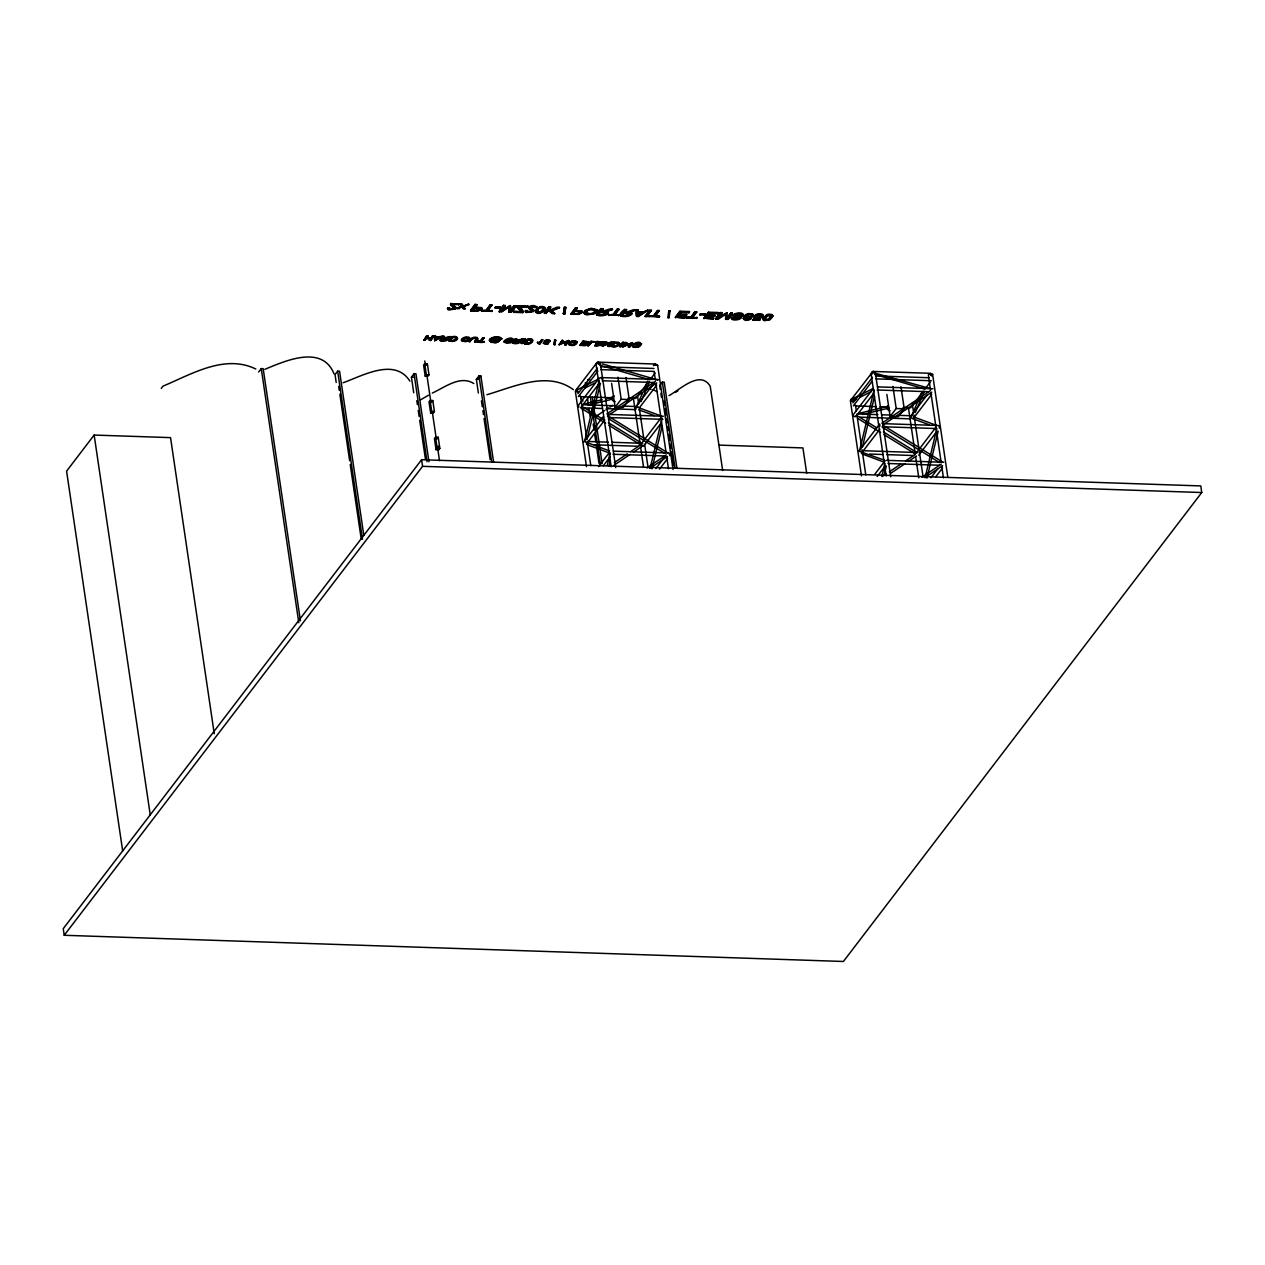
<?xml version="1.0" encoding="UTF-8"?>
<svg xmlns="http://www.w3.org/2000/svg" width="1265" height="1265" viewBox="0 0 1265 1265"><rect width="100%" height="100%" fill="white"/><g stroke="black" fill="none" stroke-linecap="round" stroke-linejoin="round"><path stroke-width="1.5" d="M468.588 339.099C468.588 336.063 462.943 337.455 462.5 339.779C462.421 343.542 470.153 338.767 467.576 341.107A3.321 1.391 -8.4 0 1 465.409 341.645L461.725 341.06L461.662 338.973L464.302 337.328L468.398 337.138A3.447 1.455 -8.4 0 1 469.489 337.629L469.805 339.004L468.588 339.099L469.805 339.004M598.709 364.209L598.408 362.138L596.938 362.596L576.271 389.652L576.571 391.739M852.531 400.989L852.278 398.507L853.053 399.266M931.008 375.389L930.708 373.302L872.961 371.451L850.966 399.93M543.397 343.527L545.341 340.918A2.878 1.218 -8.4 0 1 547.097 340.364L550.164 341.028M510.38 311.222L510.443 305.529L501.367 310.447L510.538 306.083L510.38 311.222C514.317 303.126 519.346 304.264 511.25 312.249L509.004 312.17L509.068 307.348M732.356 312.993L727.786 318.986L725.525 318.906L727.865 319.523C735.961 311.538 730.933 310.399 726.995 318.495L727.059 312.803L717.982 317.736L727.059 312.803M509.004 312.17L509.131 306.367C504.419 310.668 493.05 316.993 503.644 305.292L505.352 305.909L501.446 311M725.604 319.46L725.667 314.637M725.746 315.191L725.731 313.657L715.753 319.128L718.283 319.207L725.81 314.194M586.486 466.69L575.354 391.264L577.567 389.762L576.793 390M611.169 466.722L596.021 364.209L598.25 362.707L600.322 363.15L615.739 467.591M657.563 365.68L656.835 364.684L653.357 365.538M886.164 475.956L871.032 373.46L873.245 371.957L875.317 372.4L890.734 476.842M930.313 388.924L928.368 374.788M929.206 374.219L932.605 374.329L931.72 375.499M500.26 339.415L498.173 341.977A4.522 1.913 -8.4 0 1 496.307 342.483L491.231 342.372L489.46 340.427A6.894 2.91 -8.4 0 1 490.409 338.577C493.476 336.759 499.675 335.415 501.794 338.846L493.919 338.103A3.842 1.613 -8.4 0 0 492.243 338.641L490.599 341.265A4.57 1.929 -8.4 0 0 491.532 341.898A5.171 2.182 -8.4 0 0 493.129 342.246C498.853 345.092 500.323 335.304 496.876 341.566L491.911 340.048M435.555 340.222L435.571 337.692C442.133 335.652 434.875 342.341 435.603 338.894M637.86 315.301C648.85 307.442 636.754 319.365 638.05 314.147M637.94 315.855L638.003 309.814L633.907 309.672C620.087 313.989 624.562 313.957 633.986 310.225L638.003 309.814M554.054 344.159L554.75 339.953L555.588 339.985L554.956 344.744L554.054 344.159L554.956 344.744M554.133 344.713L554.75 339.953M563.399 313.562L564.443 307.237L565.708 307.284L564.728 314.147L563.399 313.562L564.728 314.147M563.478 314.099L564.443 307.237M670.055 310.795L669.074 317.657L667.841 317.61L668.805 310.747L670.15 311.332L668.805 310.747M554.876 344.191L555.588 339.985M564.633 313.594L565.708 307.284M764.55 319.381L767.618 315.744L771.318 316.187M543.776 307.98L543.76 308.96C536.708 319.191 534.668 305.466 543.776 308.217M462.579 340.332L465.314 338.15L468.588 338.656M584.762 440.663L599.12 380.607M586.992 439.572L600.448 383.263M607.279 465.394L609.967 454.135M609.066 466.168L610.41 460.539M650.621 466.216L661.832 419.3M651.949 468.872L662.275 425.704M859.757 449.913L874.115 389.857M862.445 446.94L874.542 396.261M881.831 476.51L884.978 463.37M884.061 475.419L886.306 466.026M925.616 475.466L936.827 428.55M926.96 478.123L938.171 431.191M763.301 315.333L759.98 317.673L755.426 317.452C751.631 322.828 768.266 318.132 754.889 319.08M598.329 363.988L598.503 362.739L598.013 363.387M595.483 310.399L593.585 313.246A4.317 1.818 -8.4 0 1 590.17 314.226L585.995 313.23L587.45 310.099A4.601 1.945 -8.4 0 1 589.806 309.15L594.123 309.087L595.562 310.953M596.637 363.624L596.938 362.596M669.833 455.637L669.533 453.566M871.933 371.847L872.249 373.934M931.704 375.926L931.388 373.855L929.237 373.776M939.405 428.123L939.104 426.052M495.848 341.534L495.896 340.554M496.876 341.566L497.509 338.735L500.244 339.621M454.293 337.123C460.476 336.601 455.02 342.024 451.589 340.649M619.882 343.447C619.724 348.381 604.464 348.239 614.047 342.009L618.885 342.325L619.961 344.001M754.968 319.634L755.426 317.452M532.027 310.289C530.114 313.941 526.114 309.213 525.307 311.174A3.574 1.502 -8.4 0 0 526.161 311.965L533.166 311.095A4.08 1.724 -8.4 0 0 533.719 310.052M576.951 390.205L577.283 389.272L576.271 389.652M577.71 392.213L578.042 391.264M597.633 363.15L597.95 362.217L599.104 362.676M654.922 365.079L655.254 364.13L656.013 364.889M642.715 446.324L643.047 445.391M853.037 400.515L852.262 401.527M854.998 416.897L855.33 415.948M872.629 372.4L872.961 371.451L874.7 372.985M760.028 319.808L753.181 320.298L754.225 316.63C756.264 318.037 764.645 316.408 759.806 314.432A2.451 1.028 -8.4 0 0 757.182 314.985L754.999 315.902L757.261 315.538A2.451 1.028 -8.4 0 1 759.885 314.985C764.977 315.886 756.423 319.982 755.758 316.582M753.181 320.298L754.225 316.63M743.314 318.321L746.224 315.001A4.317 1.818 -8.4 0 1 748.848 314.163L753.165 314.716M452.396 304.849L459.148 304.343L450.688 303.521L450.672 305.007L454.198 308.66L450.071 309.514L449.375 307.79L447.715 307.806L447.604 309.119A3.574 1.502 -8.4 0 0 448.474 309.909L455.479 309.04A4.08 1.724 -8.4 0 0 456.032 307.98L452.317 304.296L455.89 307.616M450.561 304.58L450.688 303.521M530.082 306.905L536.376 307.664C536.091 303.126 522.635 306.826 531.917 310.368M528.454 306.13L528.327 307.205L531.838 309.814C533.371 312.661 526.082 313.42 527.141 310.399M447.62 308.755L447.715 307.806M449.375 307.79C451.779 311.617 457.139 306.193 450.593 304.454M525.481 310.415L525.386 311.728A3.574 1.502 -8.4 0 0 526.24 312.518L533.261 311.649A4.08 1.724 -8.4 0 0 533.814 310.605L530.43 307.332M545.436 341.945L548.978 340.981L546.006 342.42A2.562 1.075 -8.4 0 1 545.357 342.23M636.232 407.536L642.367 393.368M643.901 389.826L647.727 380.986M640.976 401.574L649.404 382.109M912.002 415.015L921.964 391.992M915.196 412.596L924.399 391.359M743.298 315.096C743.63 310.779 729.921 314.099 734.649 315.649C746.287 312.408 741.243 317.689 732.087 317.673A3.447 1.455 -8.4 0 0 731.565 318.938C733.352 321.373 743.741 318.954 739.361 317.578C726.331 319.302 737.574 316.313 742.824 315.538M491.974 340.143L494.536 338.451L499.327 339.384A3.811 1.613 -8.4 0 1 498.663 340.585L493.05 341.692A5.171 2.182 -8.4 0 1 491.453 341.344A4.57 1.929 -8.4 0 1 490.52 340.712M873.024 372.622L931.214 388.814M550.085 340.823L545.595 342.23L547.002 340.222L549.026 340.728L545.515 341.677M753.371 315.127L750.161 317.262L744.879 317.389L745.923 319.492L750.967 318.796L745.844 318.938L744.753 317.989M597.207 310.621L593.38 313.673L587.071 314.305A5.961 2.514 -8.4 0 1 584.098 312.392A9.266 3.906 -8.4 0 1 585.426 310.257L591.261 308.249L597.207 309.83L596.827 312.044L594.85 313.625L587.15 314.858A5.961 2.514 -8.4 0 1 584.177 312.945M461.425 340.111L463.907 338.04L468.477 337.692A3.447 1.455 -8.4 0 1 469.584 338.182L469.837 338.704M505.557 341.408C506.237 339.194 512.657 338.593 511.708 340.728L508.862 341.107L512.436 341.234C515.74 332.916 494.694 343.78 509.779 342.356C516.926 342.704 493.982 344.08 509.305 339.036M500.213 339.779L499.438 340.696A4.791 2.024 -8.4 0 1 498.094 341.423A4.522 1.913 -8.4 0 1 496.228 341.945M543.681 308.423C534.462 319.824 537.072 302.114 543.855 308.534M544.994 342.04A2.562 1.075 -8.4 0 1 544.756 341.803C542.685 346.009 553.738 342.973 544.345 342.736M544.503 342.878L544.756 341.803M744.974 317.942L745.37 316.598M771.128 316.06L768.14 319.239L764.566 319.175M595.356 310.89L593.506 312.692A4.317 1.818 -8.4 0 1 590.091 313.673L585.916 312.676L587.529 310.652A4.601 1.945 -8.4 0 1 589.885 309.704L595.499 310.526M619.755 343.843L616.909 345.851L610.995 346.009M214.259 733.747L170.538 437.627L94.148 435.065L66.586 471.133L122.689 851.013M161.287 388.339L162.948 386.173C191.474 374.25 224.648 353.836 255.799 369.016M258.645 372.021L261.27 368.605L263.183 368.668L300.422 620.815M363.814 535.427L339.573 371.23L337.66 371.167L335.035 374.598L336.19 382.41M429.357 340.443C432.994 336.348 427.175 340.554 430.48 340.491C434.274 337.755 433.579 333.375 430.97 338.34L426.147 338.103L424.961 340.301L423.854 340.269L426.827 335.715C430.226 335.763 423.807 340.301 427.934 335.763M423.854 340.269L426.827 335.715M424.961 340.301L426.147 338.103M430.97 338.34L432.33 335.905M430.48 340.491L433.452 335.937M459.069 303.806L458.61 305.055M413.734 392.798L411.425 377.16L414.05 373.728L415.964 373.808L428.946 461.757M446.276 338.783C457.867 334.798 443.05 337.629 447.573 339.067A2.23 0.933 -8.4 0 1 447.984 339.558C445.501 342.451 434.828 341.835 443.209 336.269C446.577 336.269 440.426 340.649 444.331 336.3M440.236 340.807L443.209 336.269M441.611 339.858L442.624 338.53C456.048 337.85 430.495 343.843 447.905 339.004A2.23 0.933 -8.4 0 0 447.494 338.514L446.197 338.229M441.706 340.411L442.624 338.53M424.692 363.688L423.585 365.126L425.214 376.164L427.886 376.258L428.993 374.804L427.364 363.782L424.692 363.688L426.321 374.725L425.214 376.164M426.258 365.221L427.364 363.782M470.58 310.336L475.15 304.343L476.921 304.944L475.055 307.379L481.617 308.138A4.08 1.724 -8.4 0 1 481.886 309.103L478.36 310.969L470.659 310.874L479.119 310.273L481.807 308.549A4.08 1.724 -8.4 0 0 481.538 307.601L475.055 307.379M470.659 310.874L475.15 304.343M451.732 336.553C443.114 342.135 455.922 343.021 457.645 338.546C456.428 334.292 448.933 336.885 448.759 341.107M472.794 309.672L474.438 307.537C484.432 306.731 477.111 311.364 472.873 310.225C478.597 312.455 483.578 306.747 474.517 308.091L472.873 310.225M474.976 306.826L476.842 304.391M450.229 340.665L452.491 337.059L450.229 340.665C454.23 342.72 459.78 336.379 452.57 337.613M492.117 310.874L481.443 310.7L486.171 310.131L490.203 304.849L491.879 304.897L487.926 310.731L492.117 310.874L487.926 310.731M481.522 311.253L481.981 309.988M482.076 310.542L486.25 310.684L490.203 304.849M487.847 310.178L491.879 304.897M491.579 311.585L492.038 310.32M469.03 341.234C470.406 337.961 474.011 336.49 477.3 337.565C479.546 340.159 471.26 344.76 476.336 339.115C476.241 333.992 466.738 343.621 470.153 341.265M495.058 307.616L500.402 307.031L499.928 308.328L495.058 307.616L500.402 307.031M469.125 341.787C469.473 336.601 482.677 336.395 475.767 342.009M495.137 308.154L495.627 306.873M470.232 341.819C470.359 337.328 481.143 337.043 474.644 341.977M430.116 400.452L429.009 401.891L430.638 412.928L433.31 413.007L434.417 411.568L432.788 400.546L430.116 400.452L431.745 411.473L430.638 412.928M499.153 311.838L503.644 305.292M484.068 341.803C481.902 343.78 472.367 340.775 480.068 341.123L483.878 337.629L481.269 341.708L484.068 341.803L481.269 341.708M477 342.056L477.284 341.028M501.367 310.447L505.273 305.355M431.681 401.985L432.788 400.546M477.364 341.582L480.147 341.677L482.756 337.597M481.174 341.155L483.878 337.629M483.704 342.277L483.973 341.25M510.301 310.668L514.128 305.656M515.756 305.703L511.25 312.249M521.307 311.854L516.974 307.047L517.448 305.766L527.473 306.098L527.015 307.363C510.934 306.557 523.473 305.276 522.777 312.629L513.685 312.329L514.143 311.064L521.307 311.854L513.685 312.329M516.974 307.047L517.448 305.766M522.777 312.629L523.236 311.38M527.473 306.098L527.015 307.363M478.376 393.036L476.367 379.342L478.976 375.926L480.89 375.99L493.587 461.994M480.89 375.99L478.265 379.405L476.367 379.342M508.862 341.107L512.183 339.431L510.032 338.941M435.54 437.216L434.433 438.655L436.061 449.676L438.749 449.771L439.841 448.332L438.212 437.295L435.54 437.216L437.168 448.237L436.061 449.676M536.834 306.415L536.376 307.664M437.121 438.749L438.212 437.295M421.609 459.717L63.25 928.668L64.23 935.278L843.391 961.479L1201.75 492.528L1200.77 485.918L421.609 459.717L422.573 466.326L64.23 935.278M512.436 341.234L513.495 339.21M515.345 340.506L523.03 338.957L518.729 340.775L519.947 341.503A2.23 0.933 -8.4 0 1 520.358 341.993C517.875 344.886 507.202 344.27 515.582 338.704C518.95 338.704 512.799 343.084 516.705 338.735M512.61 343.242L515.582 338.704M513.985 342.293L514.997 340.965L519.061 341.613L514.064 342.847L519.14 342.151L515.076 341.518L514.064 342.847M521.227 342.989L524.279 338.988L525.402 339.036L522.429 343.574L521.227 342.989L522.35 343.021L525.402 339.036M546.116 313.42L548.298 309.893L546.116 313.42L544.345 312.803L548.931 306.826L550.607 306.873L549.105 309.498L550.449 310.526L559.494 307.727L557.201 307.095L550.37 309.972L549.026 308.945L550.607 306.873M521.322 343.542L524.279 338.988M544.424 313.356L548.931 306.826M524.327 343.1L527.379 339.099C538.605 337.534 529.055 345.898 524.406 343.637C530.43 346.8 537.973 337.692 527.458 339.653L524.406 343.637M525.892 343.21L528.138 339.605L525.892 343.21C529.877 345.266 535.427 338.909 528.217 340.159M538.858 343.874C534.874 340.918 541.799 344.191 537.625 342.04M539.254 342.704L542.685 339.621L539.696 344.175L537.261 342.515M539.333 343.258L541.641 339.573M539.696 344.175L542.685 339.621M571.005 313.704L575.591 307.711L577.346 308.328L575.48 310.763L582.058 311.522A4.08 1.724 -8.4 0 1 582.311 312.487L578.785 314.353L571.084 314.258L579.544 313.641L582.232 311.933A4.08 1.724 -8.4 0 0 581.979 310.969L575.48 310.763M571.084 314.258L575.591 307.711M573.235 313.056L574.863 310.921C584.873 310.099 577.536 314.732 573.314 313.609C579.038 315.839 584.019 310.131 574.942 311.459L573.314 313.609M575.401 310.21L577.267 307.774M562.545 342.689L568.823 340.491L565.866 345.045L564.712 344.444L567.1 341.313L559.193 344.807L562.166 340.269L563.32 340.854L560.838 343.447M559.193 344.807L562.166 340.269M564.791 344.997L567.179 341.866M565.866 345.045L568.823 340.491M612.386 308.96L605.698 311.522L607.706 312.502A3.352 1.407 -8.4 0 1 608.339 313.23C604.781 317.42 588.605 316.914 601.207 308.581L602.978 309.182L600.938 311.838L612.481 309.498L610.283 308.881L600.938 311.838M596.716 315.112L601.207 308.581M598.819 313.957L600.337 311.981C616.403 310.937 594.202 318.717 600.337 311.981M600.859 311.301L602.899 308.628M580.082 344.966L583.133 340.981L588.778 341.819A2.656 1.123 -8.4 0 1 588.288 342.673C585.648 343.005 587.782 346.42 583.339 345.63C573.978 344.491 588.684 346.499 586.312 343.258M580.161 345.519L583.133 340.981M581.647 345.092L582.485 343.321L581.647 345.092L585.964 344.412L582.564 343.874M582.928 343.4L583.892 341.487L582.928 343.4L587.656 342.673L583.971 342.04M619.138 315.143L608.449 314.969L613.177 314.4L617.209 309.119L618.885 309.166L614.932 315.001L619.138 315.143L614.932 315.001M608.544 315.523L609.003 314.258M587.956 345.234L591.008 341.234L596.384 341.961L591.862 342.293L588.051 345.788L591.862 342.293M588.051 345.788L591.008 341.234M609.082 314.811L613.256 314.953L617.209 309.119M614.853 314.447L618.885 309.166M596.305 341.423L596.021 342.435M598.487 342.515L597.459 343.874L598.487 342.515L604.053 342.23L597.649 341.455C591.103 349.962 600.353 343.606 601.16 345.74M594.677 346.009L597.649 341.455M618.585 315.855L619.044 314.59M596.084 345.029L597.017 343.795L602.14 344.033L597.38 343.337M597.017 343.795L596.163 345.566L601.081 345.187M629.322 312.313L631.33 313.293A3.352 1.407 -8.4 0 1 631.962 314.02C628.405 318.227 612.228 317.705 624.831 309.372L626.602 309.972L624.562 312.645M620.34 315.918L624.831 309.372M622.443 314.764L623.961 312.771C640.027 311.728 617.826 319.507 623.961 312.771M624.483 312.091L626.507 309.435M602.045 343.495L601.776 344.507L597.096 344.349M603.958 341.677L603.69 342.704M604.18 344.902L611.011 341.914L612.244 342.499L609.192 346.499L608.038 345.914L610.426 342.768L602.535 346.278L605.492 341.724C610.046 341.692 599.325 349.614 606.568 341.756M602.535 346.278L605.492 341.724M608.117 346.452L610.521 343.321M609.192 346.499L612.165 341.945M611.074 346.563L614.047 342.009M612.545 346.12L614.806 342.515L612.545 346.12C615.249 348.144 622 342.989 616.608 342.578M577.931 393.668L597.459 368.131M578.374 396.609L597.886 371.072M619.708 346.294L622.76 342.309L623.882 342.341L620.909 346.895L619.708 346.294L620.83 346.341L623.882 342.341M619.787 346.847L622.76 342.309M645.134 316.203L649.704 310.21L651.396 310.257L646.889 316.803L645.134 316.203L646.81 316.25L651.396 310.257M645.213 316.756L649.704 310.21M626.222 344.839L632.5 342.641L629.543 347.179L628.389 346.594L630.776 343.463L622.87 346.958L625.843 342.404L626.997 343.005L624.515 345.582M622.87 346.958L625.843 342.404M599.215 378.045L578.548 405.1L578.848 407.172M659.492 316.503L648.818 316.329L653.546 315.76L657.579 310.478L659.255 310.526L655.302 316.361L659.492 316.503L655.302 316.361M648.898 316.867L649.356 315.618M581.014 407.251L599.389 383.2M628.468 347.148L630.856 344.001M629.543 347.179L632.5 342.641M649.435 316.171L653.625 316.313L657.579 310.478M655.223 315.807L659.255 310.526M641.576 344.064C639.331 342.831 633.449 342.562 633.67 345.962C635.125 347.606 641.481 344.396 638.54 347.005C622.538 349.693 642.557 336.269 640.454 345.535C636.959 346.468 635.22 343.748 639.631 344.475L640.201 343.732L638.05 343.242M636.864 345.424L637.149 344.396M658.954 317.215L659.413 315.95M637.228 344.95L639.711 345.029L640.201 343.732M640.454 345.535L641.497 343.511M685.187 317.373C666.434 317.894 687.306 314.337 684.65 318.068L675.399 317.215L679.985 311.222L689.441 311.538L688.982 312.803L681.202 312.534L679.637 314.574L686.658 314.811L679.637 314.574M675.478 317.768L679.985 311.222M677.613 316.566L679.02 314.732L686.579 314.258M679.558 314.036L681.202 312.534M677.708 317.12L679.02 314.732M583.971 441.865L603.5 416.311M586.438 444.015L604.812 419.964M628.231 400.879L623.171 407.504L615.122 407.219L621.178 399.281L617.921 377.239M684.65 318.068L685.108 316.819M679.099 315.285L686.658 314.811M689.441 311.538L688.982 312.803M696.904 317.768L686.231 317.578L690.959 317.009L694.991 311.728L696.667 311.791L692.714 317.626L696.904 317.768L692.714 317.626M686.31 318.132L686.769 316.867M686.848 317.42L691.038 317.562L694.991 311.728M692.635 317.072L696.667 311.791M696.367 318.464L696.825 317.215M635.663 398.538L647.142 383.516M650.59 379.01L655.191 372.985M699.845 314.495L705.19 313.926L704.716 315.206L699.845 314.495L705.19 313.926M699.924 315.048L700.415 313.752M635.836 407.03L654.211 382.979M713.745 318.321C694.975 318.859 715.848 315.301 713.191 319.033L703.941 318.179L708.526 312.186L717.982 312.502L717.524 313.767L709.744 313.499L708.179 315.538L715.199 315.776L709.855 315.048M704.02 318.733L708.526 312.186M706.17 317.531L707.562 315.697L715.12 315.222M706.25 318.084L707.562 315.697M639.457 407.678L656.677 385.129M676.917 468.161L664.22 382.141L662.322 382.077L659.697 385.509L660.267 389.414M598.582 466.595L608.924 453.06M713.191 319.033L713.65 317.784M707.641 316.25L715.199 315.776M717.982 312.502L717.524 313.767M603.358 465.741L610.252 456.728M715.674 318.574L720.259 312.582L721.872 312.629L718.061 318.29M715.753 319.128L720.259 312.582M717.982 317.736L721.872 312.629M730.743 312.929L726.995 318.495M660.789 418.225L641.26 443.778L641.576 445.865M643.727 445.944L660.962 423.395M759.49 320.504L759.949 319.254M655.887 468.524L665.074 456.491M659.492 469.173L667.541 458.642M852.926 402.918L872.455 377.365M853.369 405.859L871.743 381.809M853.543 414.351L873.071 388.798M856.01 416.501L873.245 393.953M858.967 451.099L879.649 424.044L879.95 426.131M861.433 453.265L879.823 429.214M900.98 386.758L904.238 408.801L898.182 416.738L890.117 416.47L896.189 408.532L892.932 386.473M923.292 391.264L910.658 407.789L903.02 407.536M925.585 388.244L930.186 382.236M926.913 395.233L910.832 416.28L912.286 418.826M913.298 418.43L931.688 394.38M874.732 474.343L885.073 460.808M877.198 476.494L885.247 465.963M916.271 453.028L935.784 427.475M918.738 455.179L935.958 432.646M930.882 477.775L937.776 468.746M935.641 476.921L942.536 467.892M733.115 315.538C734.902 312.202 747.915 313.546 741.274 316.788C733.747 315.87 730.727 321.057 739.44 318.132L741.005 318.242M740.926 317.689L736.167 319.302L731.486 318.385A3.447 1.455 -8.4 0 1 731.992 317.136C741.148 317.136 746.208 311.854 734.554 315.096L733.02 314.985M754.92 315.349L756.407 314.416A3.953 1.66 -8.4 0 1 758.605 313.878C767.46 312.629 760.739 321.405 755.505 318.005M754.999 315.902L756.502 314.969A3.953 1.66 -8.4 0 1 758.684 314.432L763.317 315.538M496.623 339.067L498.6 338.15L500.339 339.969M548.504 343.447L547.935 343.859A2.293 0.965 -8.4 0 1 546.306 344.333L543.317 342.973L545.262 340.364A2.878 1.218 -8.4 0 1 547.018 339.811C552.03 338.641 549.595 344.317 545.927 342.894A2.562 1.075 -8.4 0 1 544.836 342.341M750.888 318.242L750.019 318.859A3.447 1.455 -8.4 0 1 747.583 319.571L743.219 318.353M750.967 318.796L750.098 319.413A3.447 1.455 -8.4 0 1 747.662 320.124C742.824 321.784 741.986 315.902 746.144 314.447A4.317 1.818 -8.4 0 1 748.769 313.609L752.517 313.831L753.45 315.159M596.447 416.074L604.702 410.54M668.995 395.597C680.001 389.778 700.083 369.507 710.234 386.284L722.663 470.501M606.852 414.003L655.476 381.35M608.149 415.568L656.772 382.916M614.3 462.579L627.266 453.882M630.508 451.7L641.861 444.078M613.968 465.235L630.176 454.356M633.417 452.174L641.513 446.735M646.889 467.939L666.339 454.878M649.799 468.414L667.62 456.444M881.863 423.253L930.487 390.6M883.144 424.819L931.767 392.166M882.828 476.178L886.069 474.011M889.311 471.829L900.648 464.208M905.519 460.95L915.243 454.42M890.592 473.395L905.171 463.591M908.412 461.425L916.524 455.985M921.885 477.174L941.334 464.113M924.794 477.664L942.631 465.678M501.683 311.917L509.131 306.367M606.046 409.654L608.75 407.883M435.476 339.668L438.433 337.787M639.6 345.819L634.429 346.831A2.672 1.123 -8.4 0 1 633.591 346.31L635.599 344.112L640.28 344.286M610.062 407.03L612.703 405.322M675.336 392.466L677.882 390.838M511.598 341.518L507.581 342.135L505.415 341.25M511.677 342.072L506.411 342.53A2.672 1.123 -8.4 0 1 505.573 342.009C505.273 338.182 511.155 338.53 513.574 339.747M639.679 346.373C634.208 348.84 629.243 344.143 637.323 343.337M438.528 338.34L435.65 338.245L435.587 337.249L442.307 336.237L434.67 340.633L442.307 336.237M434.67 340.633L434.385 335.968L435.571 336.016L435.666 337.802L442.386 336.79M642.383 313.04L638.082 312.882L638.003 311.68L643.3 311.854L648.091 310.146L638.398 316.519C633.227 317.847 637.718 300.833 636.595 316.456M637.987 312.344L643.395 312.408L648.17 310.7M636.501 315.902L638.319 315.965L648.091 310.146M420.771 399.724L428.503 395.218M468.335 340.079L462.611 340.127M432.282 393.067C444.568 387.517 460.286 374.851 473.79 383.532M578.437 389.177L599.752 378.377M584.762 388.149L594.597 383.168M873.119 388.466L851.804 399.25L851.851 400.673M853.195 400.72L856.484 399.06M859.757 397.4L871.237 391.597M462.215 306.81L457.076 308.186L459.1 308.802C461.646 304.011 467.054 312.708 463.559 306.304L468.73 304.122L463.638 306.857L465.251 309.008M450.672 336.522L442.971 338.087M450.751 337.075L444.363 338.672M523.03 338.957L516.721 341.107M523.109 339.51L518.65 341.218M612.481 309.498L605.777 312.076M468.825 304.675L463.211 306.241L468.73 304.122M559.114 344.27L568.918 341.044M602.44 345.724L612.244 342.499M622.791 346.404L632.595 343.179M457.076 308.186L461.772 306.209L460.128 303.837L462.025 303.9L463.132 305.687M457.155 308.739L461.772 306.209M343.131 382.742C362.913 375.673 394.696 357.315 409.907 381.129M559.415 307.174L551.129 310.542L554.687 313.704L552.299 311.411M551.224 311.095L559.494 307.727M264.859 369.317C285.653 360.715 322.164 344.396 334.039 373.808M495.975 341.107C490.377 343.764 491.911 335.636 496.544 338.514M859.583 451.447L884.646 460.223M654.226 364.526L656.393 364.605M851.266 398.902L853.432 398.981M853.733 401.052L851.566 400.989M486.946 394.712C513.938 386.79 547.508 370.613 573.345 389.667M630.555 312.06L636.01 309.751L629.401 312.866M583.181 404.341L602.156 399.693M605.951 398.76L611.643 397.352M587.751 405.211L612.418 399.139M858.192 413.592L886.639 406.603M862.762 414.446L889.311 407.931M586.391 343.811L588.367 343.226A2.656 1.123 -8.4 0 0 588.873 342.372L585.995 341.55M647.095 389.256L651.111 389.272M754.304 317.183L755.837 317.136M447.794 308.36L449.455 308.328M525.56 310.969L527.22 310.953M602.267 314.764L605.935 314.479L608.259 312.676A3.352 1.407 -8.4 0 0 607.627 311.949L605.698 311.522M625.89 315.554L629.543 315.285L631.883 313.467A3.352 1.407 -8.4 0 0 631.251 312.755L630.761 312.566M564.538 307.79L565.787 307.838M450.767 304.074L459.148 304.343M460.128 303.837L463.211 306.241M475.245 304.897L476.921 304.944M490.282 305.403L491.959 305.45M503.723 305.845L505.352 305.909M514.222 306.193L515.835 306.257M517.527 306.32L527.552 306.652M528.533 306.683L536.913 306.968M549.01 307.363L550.686 307.427M575.67 308.265L577.346 308.328M601.302 309.134L602.978 309.182M617.288 309.672L618.98 309.719M624.91 309.925L626.602 309.972M649.799 310.763L651.475 310.81M657.658 311.032L659.334 311.079M680.064 311.775L689.52 312.091M695.07 312.281L696.746 312.344M708.606 312.74L718.077 313.056M720.338 313.135L721.951 313.182M730.822 313.483L732.435 313.546M495.706 307.427L500.481 307.585M700.494 314.305L705.269 314.463M600.416 312.534C612.908 312.218 602.267 316.582 596.637 314.574M624.04 313.325C636.532 313.008 625.89 317.389 620.261 315.365M463.322 308.391L465.172 308.454M481.443 310.7L491.5 311.032M513.606 311.775L522.698 312.076M544.345 312.803L546.021 312.866M548.298 309.893L552.331 313.072L554.608 313.151M608.449 314.969L618.506 315.301M648.818 316.329L658.875 316.661M675.399 317.215L684.571 317.531M686.231 317.578L696.288 317.926M703.941 318.179L713.112 318.48M753.102 319.745L759.411 319.95M548.378 310.447L552.41 313.625L554.687 313.704M489.539 340.981A6.894 2.91 -8.4 0 1 490.504 339.131L492.164 338.087A3.842 1.613 -8.4 0 1 493.84 337.549L498.584 337.407L501.794 338.846M426.906 336.269L428.013 336.3M432.409 336.458L433.531 336.49M443.288 336.822L444.41 336.854M451.811 337.107C459.922 335.257 454.514 342.198 450.15 340.111M482.835 338.15L483.957 338.182M515.661 339.257L516.784 339.289M524.374 339.542L525.481 339.589M541.72 340.127L542.764 340.159M554.829 340.506L555.667 340.522M562.245 340.823L563.32 340.854M583.212 341.518L587.577 342.119L582.849 342.862M591.103 341.787L596.384 341.961M597.728 342.009L604.053 342.23M605.587 342.277L606.647 342.309M614.126 342.562L619.945 343.669M622.839 342.862L623.961 342.894M625.922 342.957L626.997 343.005M614.885 343.068C621.906 342.009 616.087 347.306 612.466 345.566M426.495 337.644L430.891 337.787M426.226 338.656L430.622 338.814M442.703 339.083L446.766 339.732L440.157 340.269M495.769 340.981L496.797 341.012M525.813 342.657C528.074 344.444 535.174 340.016 529.94 339.668M581.568 344.539L585.885 343.859L584.319 343.384M423.775 339.716L424.882 339.747M429.278 339.89L430.4 339.937M474.565 341.423L475.687 341.455M476.921 341.503L483.625 341.724M512.531 342.689L518.081 342.768L520.279 341.439A2.23 0.933 -8.4 0 0 519.852 340.949L518.571 340.665M564.712 344.444L565.771 344.491M608.038 345.914L609.113 345.946M628.389 346.594L629.448 346.626M598.408 362.138L655.697 364.051M600.511 366.692L653.989 368.479M875.522 375.926L928.984 377.729M600.954 369.633L654.416 371.42M875.949 378.868L931.34 380.733M600.685 377.571L657.974 379.5M877.594 386.884L932.985 388.75M587.83 379.579L589.743 379.642M426.321 374.725L428.993 374.804M602.124 380.733L653.689 382.473M877.119 389.984L928.684 391.707M411.425 377.16L413.339 377.223M585.221 383.01L587.134 383.074M580.271 396.688L612.734 397.779M628.025 398.285L633.749 398.475M855.282 405.923L876.281 406.634M880.108 406.761L887.745 407.014M621.178 399.281L629.243 399.566L625.985 377.508M896.189 408.532L904.238 408.801M581.916 404.689L616.292 405.844M623.93 406.097L637.307 406.555L637.623 407.377M856.927 413.94L877.926 414.635M881.752 414.778L891.303 415.094M898.941 415.347L912.302 415.805M583.355 407.852L602.456 408.5M606.283 408.627L634.919 409.591M860.279 417.165L909.93 418.841M608.022 414.398L663.413 416.248M883.033 423.649L938.409 425.499M431.745 411.473L434.417 411.568M609.461 417.561L662.939 419.347M884.456 426.811L936.021 428.535M718.915 445.106L802.943 447.921L806.691 473.331M587.355 441.453L608.354 442.149M612.181 442.276L642.731 443.303M862.351 450.688L917.742 452.554M594.518 444.806L638.446 446.276M869.514 454.056L882.891 454.499M886.702 454.625L913.441 455.526M613.462 451.146L668.837 453.012M886.544 460.334L943.832 462.263M437.168 448.237L439.841 448.332M612.987 454.246L664.552 455.985M887.983 463.496L939.547 465.235M422.573 466.326L1201.75 492.528M508.783 340.554L512.357 340.68M636.785 344.871L640.375 344.981M492.575 342.072L489.587 340.791M461.346 340.079L465.33 341.107A3.321 1.391 -8.4 0 0 467.481 340.554L468.414 340.633M874.7 374.408L924.968 389.067M602.235 363.83L658.069 380.101M599.705 365.158L649.957 379.816M652.866 389.588L657.278 391.723M930.234 374.092L931.419 374.883M913.883 416.976L936.511 425.388M913.725 419.015L929.395 424.834M861.876 453.85L884.488 462.247M637.149 407.093L661.516 416.138M638.73 409.765L654.4 415.584M585.284 441.912L609.651 450.972M586.865 444.6L609.493 453.012M636.848 406.634L638.003 407.093M854.65 399.455L852.578 399.013L850.349 400.515L861.497 475.94M883.065 425.293L942.488 461.946M881.99 426.985L939.769 462.626M856.974 415.6L876.772 427.807M883.381 431.887L916.382 452.238M857.544 418.304L880.646 432.551M883.95 434.591L915.307 453.929M608.07 416.043L669.138 453.724M608.639 418.762L664.757 453.376M581.963 406.35L603.421 419.585M608.37 422.636L641.387 443.003M580.888 408.042L605.65 423.316M608.955 425.34L641.956 445.707M543.491 343.289L546.227 343.78A2.293 0.965 -8.4 0 0 547.492 343.463M501.62 338.546L494.014 337.676L490.504 339.131L490.456 340.981M521.227 311.301L516.895 306.494M518.919 307.079L523.315 311.933M745.465 317.151C747.678 318.954 753.608 318.147 753.355 314.621M533.672 310.225L530.161 307.458M463.401 308.945L462.294 307.363M597.286 310.384L591.34 308.802L585.521 310.81A9.266 3.906 -8.4 0 0 584.161 312.914M460.223 304.391L461.851 306.747M580.841 397.874L582.991 401.052M853.258 415.363L853.859 416.422M661.642 417.75L662.243 418.81M635.536 408.042L636.137 409.101M601.381 378.108L601.982 379.168M609.777 452.585L610.378 453.645M873.403 371.372L873.72 372.21M932.605 374.329L947.754 476.842M930.898 392.783L940.891 460.476M941.745 466.279L943.453 477.885M912.223 403.314L913.362 411.046M913.931 414.92L918.785 447.81M919.355 451.668L923.071 476.81M908.507 408.231L914.785 450.783M915.639 456.586L918.785 477.87M886.86 394.411L890.117 416.47M855.504 405.259L856.358 411.062M856.927 414.936L861.497 445.881M862.066 449.739L865.782 474.881M669.074 317.657L667.841 317.61M662.322 382.077L675.02 468.097M663.919 401.211L664.489 405.116M665.074 409.038L665.943 414.888M666.513 418.81L667.098 422.716M667.667 426.621L668.252 430.527M668.821 434.448L669.691 440.299M670.26 444.221L670.845 448.126M671.415 452.032L673.439 465.71M657.61 365.079L673.027 469.521M660.852 393.336L661.421 397.242M654.179 371.942L655.317 379.674M655.887 383.532L665.88 451.241M666.75 457.045L668.458 468.635M637.513 396.008L638.651 403.741M639.505 409.544L644.075 440.489M644.644 444.363L648.075 467.56M633.212 397.052L639.79 441.548M640.643 447.336L643.49 466.69M611.596 383.327L615.122 407.219M592.336 397.242L602.156 463.702M590.439 397.178L591.593 404.99M592.162 408.895L600.543 465.583M593.19 424.123L594.06 429.989M594.629 433.895L595.783 441.706M596.653 447.573L598.962 463.211M587.529 398.649L588.399 404.515M588.968 408.421L590.122 416.232M580.493 396.008L586.786 438.56M587.64 444.363L590.787 465.647M478.976 375.926L491.674 461.931M481.443 400.91L482.313 406.777M482.898 410.682L483.467 414.588M484.052 418.509L490.108 459.559M435.571 336.016L434.385 335.968M438.196 446.102L438.749 449.771M424.787 360.968L425.372 364.873M426.811 374.646L430.859 402.017M432.298 411.789L436.33 439.145M437.785 448.917L439.508 460.65M414.05 373.728L427.032 461.693M416.802 400.689L417.387 404.594M418.241 410.461L419.11 416.327M419.695 420.233L425.467 459.322M337.66 371.167L362.486 539.269M338.688 386.378L339.257 390.3M339.842 394.206L349.646 460.666M350.231 464.571L361.205 538.858M261.27 368.605L298.793 622.712M94.148 435.065L150.25 814.945M447.525 308.565A3.574 1.502 -8.4 0 0 448.395 309.356L455.4 308.486A4.08 1.724 -8.4 0 0 455.953 307.427M890.165 410.84A3.068 2.562 37.4 0 1 888.489 405.432M615.17 401.59A3.068 2.562 37.4 0 1 611.896 398.744A3.068 2.562 37.4 0 1 614.363 396.087M577.251 341.708C577.441 345.471 566.673 346.072 570.736 341.882A3.068 1.297 -8.4 0 1 572.318 341.25C579.718 339.384 576.603 347.116 570.562 345.234A3.985 1.676 -8.4 0 1 568.902 344.633A4.111 1.724 -8.4 0 1 568.57 343.938A6.183 2.593 -8.4 0 1 569.471 342.53L575.559 341.265L574.784 343.606A2.878 1.218 -8.4 0 1 572.507 344.27L569.914 343.843L570.831 342.435A3.068 1.297 -8.4 0 1 572.397 341.787L575.955 342.103L574.863 344.159A2.878 1.218 -8.4 0 1 572.586 344.823L570.483 344.681A3.985 1.676 -8.4 0 1 569.25 344.349A4.111 1.724 -8.4 0 1 568.491 343.384A6.183 2.593 -8.4 0 1 569.392 341.977L573.282 340.649L577.251 341.708M496.307 339.305C492.686 343.542 492.464 336.221 496.307 339.305M496.386 339.842C492.591 344.207 492.765 336.537 496.386 339.842M764.566 318.369C764.993 322.717 772.583 318.796 772.82 315.633L769.357 314.716A3.589 1.518 -8.4 0 0 766.906 315.238L763.791 317.626L763.475 319.839L768.235 319.792L771.223 316.614C771.255 312.613 764.787 315.807 764.566 318.369M535.633 310.384C535.475 318.827 552.346 306.952 541.831 306.51A3.589 1.518 -8.4 0 0 539.364 307.031L535.633 310.384M535.712 310.937L535.49 311.696C538.764 314.02 544.25 311.838 545.373 307.98L541.91 307.063A3.589 1.518 -8.4 0 0 539.443 307.585L535.712 310.937M763.095 318.037L763.08 319.934L764.392 320.693L769.99 319.776L772.899 316.187L772.219 314.59L769.278 314.163A3.589 1.518 -8.4 0 0 766.827 314.685L763.095 318.037M746.492 315.459C746.176 317.847 751.315 316.977 751.789 315.001C744.69 312.834 746.919 320.93 751.869 315.554L750.177 314.099L746.492 315.459"/></g></svg>
